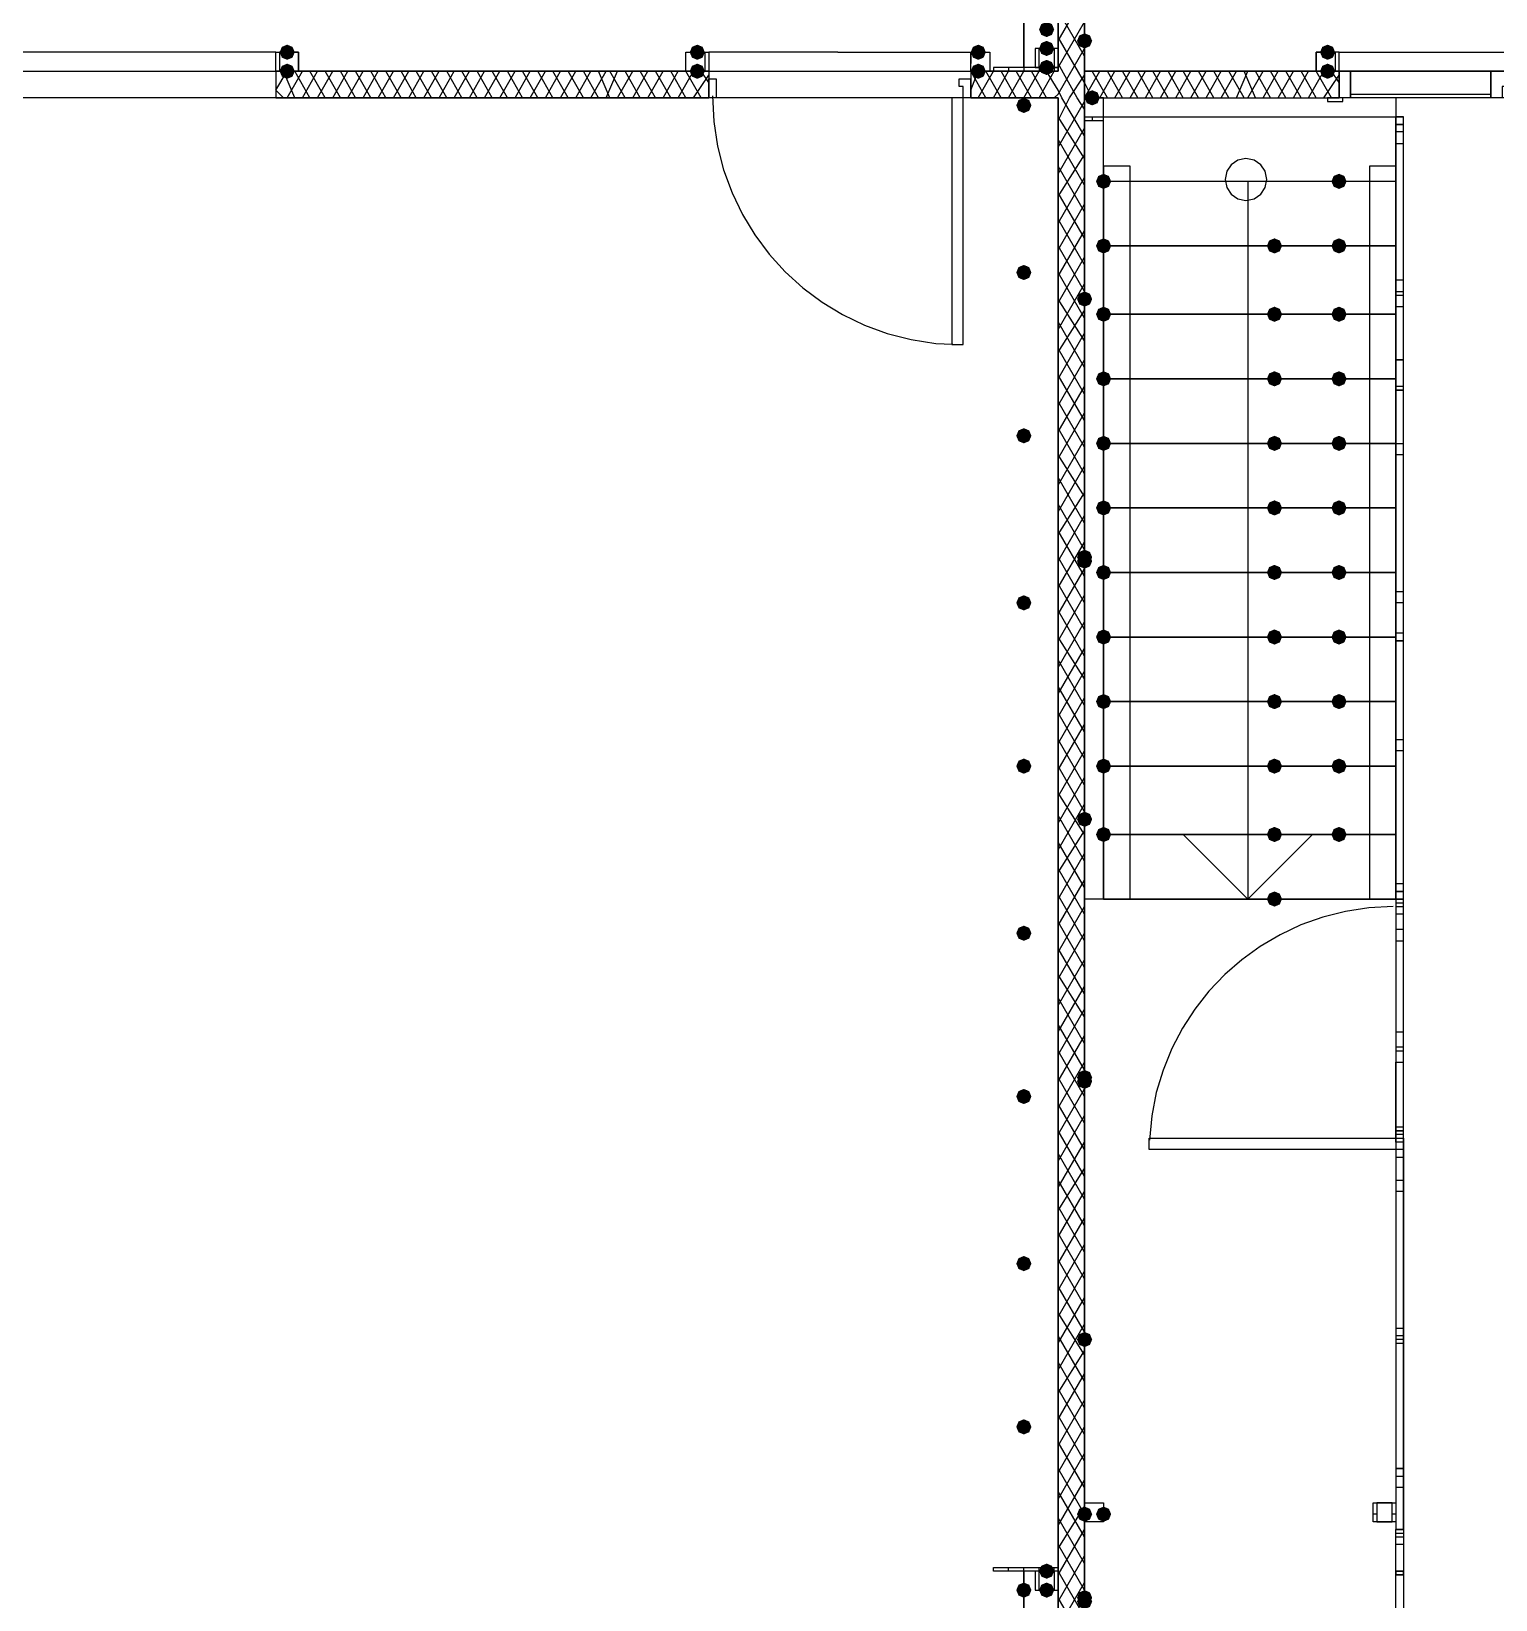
# Model space of a CAD drawing. Header units: millimetres. Extents: x 0 to 420, y 0 to 297.
# Drawn here: x 227.44 to 243.77, y 121.86 to 139.34 of the extents above; entities that cross this region are included whole.
import ezdxf

# ---------------------------------------------------------------- set-up
doc = ezdxf.new("R2010")
doc.units = ezdxf.units.MM
doc.layers.get('0').update_dxf_attribs({"linetype": 'CONTINUOUS'})

msp = doc.modelspace()

# ---------------------------------------------------------------- hatches: boundary and pattern name
at = {"true_color": 0x000007}
h = msp.add_hatch(color=0, dxfattribs=at)
h.paths.add_polyline_path([(239.183333, 156.633333), (239.183333, 139.234333)], flags=0)
h.paths.add_polyline_path([(239.183333, 139.234333), (239.183333, 156.633333)], flags=0)
for points in [[(238.844667, 139.361333), (238.819796, 139.301537), (238.76, 139.276667), (238.700204, 139.301537), (238.675333, 139.361333), (238.700204, 139.421129), (238.76, 139.446), (238.819796, 139.421129)], [(230.378, 139.107333), (230.353129, 139.047537), (230.293333, 139.022667), (230.233538, 139.047537), (230.208667, 139.107333), (230.233537, 139.167129), (230.293333, 139.192), (230.353129, 139.167129)], [(234.95, 139.107333), (234.925129, 139.047537), (234.865333, 139.022667), (234.805538, 139.047537), (234.780667, 139.107333), (234.805537, 139.167129), (234.865333, 139.192), (234.925129, 139.167129)], [(238.082667, 139.107333), (238.057796, 139.047537), (237.998, 139.022667), (237.938204, 139.047537), (237.913333, 139.107333), (237.938204, 139.167129), (237.998, 139.192), (238.057796, 139.167129)], [(238.844667, 139.149667), (238.819796, 139.089871), (238.76, 139.065), (238.700204, 139.089871), (238.675333, 139.149667), (238.700204, 139.209462), (238.76, 139.234333), (238.819796, 139.209463)], [(241.977333, 139.107333), (241.952462, 139.047537), (241.892667, 139.022667), (241.832871, 139.047537), (241.808, 139.107333), (241.832871, 139.167129), (241.892667, 139.192), (241.952462, 139.167129)], [(238.844667, 138.938), (238.819796, 138.878204), (238.76, 138.853333), (238.700204, 138.878204), (238.675333, 138.938), (238.700204, 138.997796), (238.76, 139.022667), (238.819796, 138.997796)], [(230.378, 138.895667), (230.353129, 138.835871), (230.293333, 138.811), (230.233538, 138.835871), (230.208667, 138.895667), (230.233537, 138.955462), (230.293333, 138.980333), (230.353129, 138.955463)], [(234.95, 138.895667), (234.925129, 138.835871), (234.865333, 138.811), (234.805538, 138.835871), (234.780667, 138.895667), (234.805537, 138.955462), (234.865333, 138.980333), (234.925129, 138.955463)], [(238.082667, 138.895667), (238.057796, 138.835871), (237.998, 138.811), (237.938204, 138.835871), (237.913333, 138.895667), (237.938204, 138.955462), (237.998, 138.980333), (238.057796, 138.955463)], [(241.977333, 138.895667), (241.952462, 138.835871), (241.892667, 138.811), (241.832871, 138.835871), (241.808, 138.895667), (241.832871, 138.955462), (241.892667, 138.980333), (241.952462, 138.955463)], [(239.352667, 138.599333), (239.327796, 138.539537), (239.268, 138.514667), (239.208204, 138.539537), (239.183333, 138.599333), (239.208204, 138.659129), (239.268, 138.684), (239.327796, 138.659129)], [(238.590667, 138.514667), (238.565796, 138.454871), (238.506, 138.43), (238.446204, 138.454871), (238.421333, 138.514667), (238.446204, 138.574462), (238.506, 138.599333), (238.565796, 138.574463)], [(238.590667, 136.652), (238.565796, 136.592204), (238.506, 136.567333), (238.446204, 136.592204), (238.421333, 136.652), (238.446204, 136.711796), (238.506, 136.736667), (238.565796, 136.711796)], [(238.590667, 134.831667), (238.565796, 134.771871), (238.506, 134.747), (238.446204, 134.771871), (238.421333, 134.831667), (238.446204, 134.891462), (238.506, 134.916333), (238.565796, 134.891463)], [(238.590667, 132.969), (238.565796, 132.909204), (238.506, 132.884333), (238.446204, 132.909204), (238.421333, 132.969), (238.446204, 133.028796), (238.506, 133.053667), (238.565796, 133.028796)], [(238.590667, 131.148667), (238.565796, 131.088871), (238.506, 131.064), (238.446204, 131.088871), (238.421333, 131.148667), (238.446204, 131.208462), (238.506, 131.233333), (238.565796, 131.208463)], [(238.590667, 129.286), (238.565796, 129.226204), (238.506, 129.201333), (238.446204, 129.226204), (238.421333, 129.286), (238.446204, 129.345796), (238.506, 129.370667), (238.565796, 129.345796)], [(238.590667, 127.465667), (238.565796, 127.405871), (238.506, 127.381), (238.446204, 127.405871), (238.421333, 127.465667), (238.446204, 127.525462), (238.506, 127.550333), (238.565796, 127.525463)], [(238.590667, 125.603), (238.565796, 125.543204), (238.506, 125.518333), (238.446204, 125.543204), (238.421333, 125.603), (238.446204, 125.662796), (238.506, 125.687667), (238.565796, 125.662796)], [(238.590667, 123.782667), (238.565796, 123.722871), (238.506, 123.698), (238.446204, 123.722871), (238.421333, 123.782667), (238.446204, 123.842462), (238.506, 123.867333), (238.565796, 123.842463)], [(239.268, 122.809), (239.243129, 122.749204), (239.183333, 122.724333), (239.123538, 122.749204), (239.098667, 122.809), (239.123537, 122.868796), (239.183333, 122.893667), (239.243129, 122.868796)], [(239.479667, 122.809), (239.454796, 122.749204), (239.395, 122.724333), (239.335204, 122.749204), (239.310333, 122.809), (239.335204, 122.868796), (239.395, 122.893667), (239.454796, 122.868796)], [(238.844667, 122.174), (238.819796, 122.114204), (238.76, 122.089333), (238.700204, 122.114204), (238.675333, 122.174), (238.700204, 122.233796), (238.76, 122.258667), (238.819796, 122.233796)], [(238.590667, 121.962333), (238.565796, 121.902537), (238.506, 121.877667), (238.446204, 121.902537), (238.421333, 121.962333), (238.446204, 122.022129), (238.506, 122.047), (238.565796, 122.022129)], [(238.844667, 121.962333), (238.819796, 121.902537), (238.76, 121.877667), (238.700204, 121.902537), (238.675333, 121.962333), (238.700204, 122.022129), (238.76, 122.047), (238.819796, 122.022129)]]:
    msp.add_hatch(color=0, dxfattribs=at).paths.add_polyline_path(points, flags=0)
at = {"true_color": 0x0000fe}
for points in [[(239.268, 139.234333), (239.243129, 139.174537), (239.183333, 139.149667), (239.123538, 139.174537), (239.098667, 139.234333), (239.123537, 139.294129), (239.183333, 139.319), (239.243129, 139.294129)], [(239.268, 139.234333), (239.243129, 139.174537), (239.183333, 139.149667), (239.123538, 139.174537), (239.098667, 139.234333), (239.123537, 139.294129), (239.183333, 139.319), (239.243129, 139.294129)], [(239.268, 139.234333), (239.243129, 139.174537), (239.183333, 139.149667), (239.123538, 139.174537), (239.098667, 139.234333), (239.123537, 139.294129), (239.183333, 139.319), (239.243129, 139.294129)], [(239.479667, 137.668), (239.454796, 137.608204), (239.395, 137.583333), (239.335204, 137.608204), (239.310333, 137.668), (239.335204, 137.727796), (239.395, 137.752667), (239.454796, 137.727796)], [(242.104333, 137.668), (242.079463, 137.608204), (242.019667, 137.583333), (241.959871, 137.608204), (241.935, 137.668), (241.959871, 137.727796), (242.019667, 137.752667), (242.079462, 137.727796)], [(239.479667, 136.948333), (239.454796, 136.888537), (239.395, 136.863667), (239.335204, 136.888537), (239.310333, 136.948333), (239.335204, 137.008129), (239.395, 137.033), (239.454796, 137.008129)], [(241.384667, 136.948333), (241.359796, 136.888537), (241.3, 136.863667), (241.240204, 136.888537), (241.215333, 136.948333), (241.240204, 137.008129), (241.3, 137.033), (241.359796, 137.008129)], [(242.104333, 136.948333), (242.079463, 136.888537), (242.019667, 136.863667), (241.959871, 136.888537), (241.935, 136.948333), (241.959871, 137.008129), (242.019667, 137.033), (242.079462, 137.008129)], [(239.268, 136.355667), (239.243129, 136.295871), (239.183333, 136.271), (239.123538, 136.295871), (239.098667, 136.355667), (239.123537, 136.415462), (239.183333, 136.440333), (239.243129, 136.415463)], [(239.268, 136.355667), (239.243129, 136.295871), (239.183333, 136.271), (239.123538, 136.295871), (239.098667, 136.355667), (239.123537, 136.415462), (239.183333, 136.440333), (239.243129, 136.415463)], [(239.479667, 136.186333), (239.454796, 136.126537), (239.395, 136.101667), (239.335204, 136.126537), (239.310333, 136.186333), (239.335204, 136.246129), (239.395, 136.271), (239.454796, 136.246129)], [(241.384667, 136.186333), (241.359796, 136.126537), (241.3, 136.101667), (241.240204, 136.126537), (241.215333, 136.186333), (241.240204, 136.246129), (241.3, 136.271), (241.359796, 136.246129)], [(242.104333, 136.186333), (242.079463, 136.126537), (242.019667, 136.101667), (241.959871, 136.126537), (241.935, 136.186333), (241.959871, 136.246129), (242.019667, 136.271), (242.079462, 136.246129)], [(239.479667, 135.466667), (239.454796, 135.406871), (239.395, 135.382), (239.335204, 135.406871), (239.310333, 135.466667), (239.335204, 135.526462), (239.395, 135.551333), (239.454796, 135.526463)], [(241.384667, 135.466667), (241.359796, 135.406871), (241.3, 135.382), (241.240204, 135.406871), (241.215333, 135.466667), (241.240204, 135.526462), (241.3, 135.551333), (241.359796, 135.526463)], [(242.104333, 135.466667), (242.079463, 135.406871), (242.019667, 135.382), (241.959871, 135.406871), (241.935, 135.466667), (241.959871, 135.526462), (242.019667, 135.551333), (242.079462, 135.526463)], [(239.479667, 134.747), (239.454796, 134.687204), (239.395, 134.662333), (239.335204, 134.687204), (239.310333, 134.747), (239.335204, 134.806796), (239.395, 134.831667), (239.454796, 134.806796)], [(241.384667, 134.747), (241.359796, 134.687204), (241.3, 134.662333), (241.240204, 134.687204), (241.215333, 134.747), (241.240204, 134.806796), (241.3, 134.831667), (241.359796, 134.806796)], [(242.104333, 134.747), (242.079463, 134.687204), (242.019667, 134.662333), (241.959871, 134.687204), (241.935, 134.747), (241.959871, 134.806796), (242.019667, 134.831667), (242.079462, 134.806796)], [(239.479667, 134.027333), (239.454796, 133.967537), (239.395, 133.942667), (239.335204, 133.967537), (239.310333, 134.027333), (239.335204, 134.087129), (239.395, 134.112), (239.454796, 134.087129)], [(241.384667, 134.027333), (241.359796, 133.967537), (241.3, 133.942667), (241.240204, 133.967537), (241.215333, 134.027333), (241.240204, 134.087129), (241.3, 134.112), (241.359796, 134.087129)], [(242.104333, 134.027333), (242.079463, 133.967537), (242.019667, 133.942667), (241.959871, 133.967537), (241.935, 134.027333), (241.959871, 134.087129), (242.019667, 134.112), (242.079462, 134.087129)], [(239.268, 133.477), (239.243129, 133.417204), (239.183333, 133.392333), (239.123538, 133.417204), (239.098667, 133.477), (239.123537, 133.536796), (239.183333, 133.561667), (239.243129, 133.536796)], [(239.268, 133.434667), (239.243129, 133.374871), (239.183333, 133.35), (239.123538, 133.374871), (239.098667, 133.434667), (239.123537, 133.494462), (239.183333, 133.519333), (239.243129, 133.494463)], [(239.479667, 133.307667), (239.454796, 133.247871), (239.395, 133.223), (239.335204, 133.247871), (239.310333, 133.307667), (239.335204, 133.367462), (239.395, 133.392333), (239.454796, 133.367463)], [(241.384667, 133.307667), (241.359796, 133.247871), (241.3, 133.223), (241.240204, 133.247871), (241.215333, 133.307667), (241.240204, 133.367462), (241.3, 133.392333), (241.359796, 133.367463)], [(242.104333, 133.307667), (242.079463, 133.247871), (242.019667, 133.223), (241.959871, 133.247871), (241.935, 133.307667), (241.959871, 133.367462), (242.019667, 133.392333), (242.079462, 133.367463)], [(239.479667, 132.588), (239.454796, 132.528204), (239.395, 132.503333), (239.335204, 132.528204), (239.310333, 132.588), (239.335204, 132.647796), (239.395, 132.672667), (239.454796, 132.647796)], [(241.384667, 132.588), (241.359796, 132.528204), (241.3, 132.503333), (241.240204, 132.528204), (241.215333, 132.588), (241.240204, 132.647796), (241.3, 132.672667), (241.359796, 132.647796)], [(242.104333, 132.588), (242.079463, 132.528204), (242.019667, 132.503333), (241.959871, 132.528204), (241.935, 132.588), (241.959871, 132.647796), (242.019667, 132.672667), (242.079462, 132.647796)], [(239.479667, 131.868333), (239.454796, 131.808538), (239.395, 131.783667), (239.335204, 131.808538), (239.310333, 131.868333), (239.335204, 131.928129), (239.395, 131.953), (239.454796, 131.928129)], [(241.384667, 131.868333), (241.359796, 131.808538), (241.3, 131.783667), (241.240204, 131.808538), (241.215333, 131.868333), (241.240204, 131.928129), (241.3, 131.953), (241.359796, 131.928129)], [(242.104333, 131.868333), (242.079463, 131.808538), (242.019667, 131.783667), (241.959871, 131.808538), (241.935, 131.868333), (241.959871, 131.928129), (242.019667, 131.953), (242.079462, 131.928129)], [(239.479667, 131.148667), (239.454796, 131.088871), (239.395, 131.064), (239.335204, 131.088871), (239.310333, 131.148667), (239.335204, 131.208462), (239.395, 131.233333), (239.454796, 131.208463)], [(241.384667, 131.148667), (241.359796, 131.088871), (241.3, 131.064), (241.240204, 131.088871), (241.215333, 131.148667), (241.240204, 131.208462), (241.3, 131.233333), (241.359796, 131.208463)], [(242.104333, 131.148667), (242.079463, 131.088871), (242.019667, 131.064), (241.959871, 131.088871), (241.935, 131.148667), (241.959871, 131.208462), (242.019667, 131.233333), (242.079462, 131.208463)], [(239.268, 130.556), (239.243129, 130.496204), (239.183333, 130.471333), (239.123538, 130.496204), (239.098667, 130.556), (239.123537, 130.615796), (239.183333, 130.640667), (239.243129, 130.615796)], [(239.268, 130.556), (239.243129, 130.496204), (239.183333, 130.471333), (239.123538, 130.496204), (239.098667, 130.556), (239.123537, 130.615796), (239.183333, 130.640667), (239.243129, 130.615796)], [(239.479667, 130.386667), (239.454796, 130.326871), (239.395, 130.302), (239.335204, 130.326871), (239.310333, 130.386667), (239.335204, 130.446462), (239.395, 130.471333), (239.454796, 130.446463)], [(241.384667, 130.386667), (241.359796, 130.326871), (241.3, 130.302), (241.240204, 130.326871), (241.215333, 130.386667), (241.240204, 130.446462), (241.3, 130.471333), (241.359796, 130.446463)], [(242.104333, 130.386667), (242.079463, 130.326871), (242.019667, 130.302), (241.959871, 130.326871), (241.935, 130.386667), (241.959871, 130.446462), (242.019667, 130.471333), (242.079462, 130.446463)], [(241.384667, 129.667), (241.359796, 129.607204), (241.3, 129.582333), (241.240204, 129.607204), (241.215333, 129.667), (241.240204, 129.726796), (241.3, 129.751667), (241.359796, 129.726796)], [(239.268, 127.677333), (239.243129, 127.617537), (239.183333, 127.592667), (239.123538, 127.617537), (239.098667, 127.677333), (239.123537, 127.737129), (239.183333, 127.762), (239.243129, 127.737129)], [(239.268, 127.635), (239.243129, 127.575204), (239.183333, 127.550333), (239.123538, 127.575204), (239.098667, 127.635), (239.123537, 127.694796), (239.183333, 127.719667), (239.243129, 127.694796)], [(239.268, 124.756333), (239.243129, 124.696537), (239.183333, 124.671667), (239.123538, 124.696537), (239.098667, 124.756333), (239.123537, 124.816129), (239.183333, 124.841), (239.243129, 124.816129)], [(239.268, 124.756333), (239.243129, 124.696537), (239.183333, 124.671667), (239.123538, 124.696537), (239.098667, 124.756333), (239.123537, 124.816129), (239.183333, 124.841), (239.243129, 124.816129)], [(239.268, 121.877667), (239.243129, 121.817871), (239.183333, 121.793), (239.123538, 121.817871), (239.098667, 121.877667), (239.123537, 121.937462), (239.183333, 121.962333), (239.243129, 121.937463)], [(239.268, 121.835333), (239.243129, 121.775538), (239.183333, 121.750667), (239.123538, 121.775538), (239.098667, 121.835333), (239.123537, 121.895129), (239.183333, 121.92), (239.243129, 121.895129)], [(239.268, 121.835333), (239.243129, 121.775538), (239.183333, 121.750667), (239.123538, 121.775538), (239.098667, 121.835333), (239.123537, 121.895129), (239.183333, 121.92), (239.243129, 121.895129)]]:
    msp.add_hatch(color=0, dxfattribs=at).paths.add_polyline_path(points, flags=0)
at = {"true_color": 0x000007}
h = msp.add_hatch(color=0, dxfattribs=at)
h.paths.add_polyline_path([(239.183333, 139.234333), (239.183333, 121.877667)], flags=0)
h.paths.add_polyline_path([(239.183333, 121.877667), (239.183333, 139.234333)], flags=0)

# ---------------------------------------------------------------- linework, layer by layer
at = {"color": 0, "true_color": 0x000008}
for points in [[(255.27, 185.970333), (239.183333, 185.970333), (239.183333, 138.895667), (255.27, 138.895667)], [(239.183333, 104.097667), (255.27, 104.097667), (255.27, 138.599333), (242.654667, 138.599333), (242.654667, 129.667), (239.183333, 129.667)]]:
    msp.add_lwpolyline(points, close=True, dxfattribs=at)
at = {"color": 0, "true_color": 0x000007}
for points in [[(239.183333, 138.895667), (239.183333, 157.226)], [(239.183333, 139.234333), (239.183333, 156.633333), (239.183333, 139.234333), (239.183333, 156.633333)], [(238.887, 150.029333), (238.887, 138.895667)], [(238.887, 139.234333), (239.183333, 139.742333)], [(238.506, 139.615333), (238.506, 138.895667)], [(239.183333, 139.065), (238.887, 139.573)], [(238.887, 138.938), (239.183333, 139.446)], [(239.183333, 138.768667), (238.887, 139.276667)], [(239.183333, 121.877667), (239.183333, 139.234333), (239.183333, 121.877667), (239.183333, 139.234333)], [(228.007333, 139.107333), (225.848333, 139.107333), (225.848333, 138.980333)], [(230.166333, 138.980333), (230.166333, 139.107333), (228.007333, 139.107333)], [(236.431667, 139.107333), (234.992333, 139.107333), (234.992333, 138.980333)], [(236.431667, 139.107333), (237.913333, 139.107333), (238.125, 139.107333), (238.125, 138.895667), (237.913333, 138.895667), (237.913333, 139.107333), (238.125, 139.107333), (238.125, 138.895667), (237.913333, 138.895667), (237.913333, 139.107333), (237.913333, 138.980333)], [(238.887, 138.641667), (239.183333, 139.149667)], [(242.019667, 138.980333), (242.019667, 139.107333), (247.226667, 139.107333)], [(225.848333, 138.980333), (225.848333, 138.895667), (228.007333, 138.895667)], [(228.007333, 138.895667), (230.166333, 138.895667), (230.166333, 138.980333)], [(230.166333, 138.684), (230.293333, 138.895667)], [(230.166333, 138.895667), (230.166333, 138.599333)], [(230.166333, 138.895667), (230.166333, 138.599333)], [(234.992333, 138.895667), (230.166333, 138.895667)], [(230.378, 138.599333), (230.251, 138.895667)], [(230.293333, 138.599333), (230.462667, 138.895667)], [(230.547333, 138.599333), (230.378, 138.895667)], [(230.462667, 138.599333), (230.632, 138.895667)], [(230.716667, 138.599333), (230.547333, 138.895667)], [(230.632, 138.599333), (230.801333, 138.895667)], [(230.886, 138.599333), (230.716667, 138.895667)], [(230.801333, 138.599333), (230.970667, 138.895667)], [(231.055333, 138.599333), (230.886, 138.895667)], [(230.970667, 138.599333), (231.14, 138.895667)], [(231.224667, 138.599333), (231.055333, 138.895667)], [(231.14, 138.599333), (231.309333, 138.895667)], [(231.394, 138.599333), (231.224667, 138.895667)], [(231.309333, 138.599333), (231.478667, 138.895667)], [(231.563333, 138.599333), (231.394, 138.895667)], [(231.478667, 138.599333), (231.648, 138.895667)], [(231.732667, 138.599333), (231.563333, 138.895667)], [(231.648, 138.599333), (231.817333, 138.895667)], [(231.902, 138.599333), (231.732667, 138.895667)], [(231.817333, 138.599333), (231.986667, 138.895667)], [(232.071333, 138.599333), (231.902, 138.895667)], [(231.986667, 138.599333), (232.156, 138.895667)], [(232.240667, 138.599333), (232.071333, 138.895667)], [(232.156, 138.599333), (232.325333, 138.895667)], [(232.41, 138.599333), (232.240667, 138.895667)], [(232.325333, 138.599333), (232.494667, 138.895667)], [(232.579333, 138.599333), (232.41, 138.895667)], [(232.494667, 138.599333), (232.664, 138.895667)], [(232.748667, 138.599333), (232.579333, 138.895667)], [(232.664, 138.599333), (232.833333, 138.895667)], [(232.918, 138.599333), (232.748667, 138.895667)], [(232.833333, 138.599333), (233.002667, 138.895667)], [(233.087333, 138.599333), (232.918, 138.895667)], [(233.002667, 138.599333), (233.172, 138.895667)], [(233.256667, 138.599333), (233.087333, 138.895667)], [(233.172, 138.599333), (233.341333, 138.895667)], [(233.426, 138.599333), (233.256667, 138.895667)], [(233.341333, 138.599333), (233.510667, 138.895667)], [(233.595333, 138.599333), (233.426, 138.895667)], [(233.510667, 138.599333), (233.68, 138.895667)], [(233.764667, 138.599333), (233.595333, 138.895667)], [(233.68, 138.599333), (233.849333, 138.895667)], [(233.891667, 138.599333), (233.764667, 138.895667)], [(233.849333, 138.599333), (233.976333, 138.895667)], [(234.061, 138.599333), (233.891667, 138.895667)], [(233.976333, 138.599333), (234.145667, 138.895667)], [(234.230333, 138.599333), (234.061, 138.895667)], [(234.145667, 138.599333), (234.315, 138.895667)], [(234.399667, 138.599333), (234.230333, 138.895667)], [(234.315, 138.599333), (234.484333, 138.895667)], [(234.569, 138.599333), (234.399667, 138.895667)], [(234.484333, 138.599333), (234.653667, 138.895667)], [(234.738333, 138.599333), (234.569, 138.895667)], [(234.653667, 138.599333), (234.823, 138.895667)], [(234.907667, 138.599333), (234.738333, 138.895667)], [(234.823, 138.599333), (234.992333, 138.853333)], [(234.992333, 138.768667), (234.907667, 138.895667)], [(234.992333, 138.980333), (234.992333, 138.895667), (236.431667, 138.895667)], [(234.992333, 138.895667), (234.992333, 138.811), (234.992333, 138.599333)], [(234.992333, 138.895667), (234.992333, 138.811)], [(236.431667, 138.895667), (237.913333, 138.895667), (237.913333, 138.980333)], [(237.913333, 138.684), (237.998, 138.895667)], [(238.082667, 138.599333), (237.913333, 138.895667)], [(237.913333, 138.895667), (237.913333, 138.811), (237.913333, 138.599333)], [(237.913333, 138.895667), (237.913333, 138.811)], [(238.887, 138.895667), (237.913333, 138.895667)], [(237.998, 138.599333), (238.167333, 138.895667)], [(238.252, 138.599333), (238.082667, 138.895667)], [(238.167333, 138.938), (238.167333, 138.895667)], [(238.167333, 138.599333), (238.336667, 138.895667)], [(238.421333, 138.599333), (238.252, 138.895667)], [(238.336667, 138.938), (238.336667, 138.895667)], [(238.336667, 138.599333), (238.506, 138.895667)], [(238.590667, 138.599333), (238.421333, 138.895667)], [(238.506, 138.599333), (238.675333, 138.895667)], [(238.76, 138.599333), (238.590667, 138.895667)], [(238.675333, 138.938), (238.675333, 138.895667)], [(238.675333, 138.599333), (238.844667, 138.895667)], [(238.887, 138.684), (238.76, 138.895667)], [(238.844667, 138.938), (238.844667, 138.895667)], [(239.098667, 138.599333), (238.887, 138.980333)], [(239.014, 138.599333), (239.183333, 138.853333)], [(239.183333, 138.853333), (239.183333, 138.895667)], [(239.183333, 138.599333), (239.352667, 138.895667)], [(242.019667, 138.895667), (239.183333, 138.895667)], [(239.437333, 138.599333), (239.268, 138.895667)], [(239.352667, 138.599333), (239.522, 138.895667)], [(239.606667, 138.599333), (239.437333, 138.895667)], [(239.522, 138.599333), (239.691333, 138.895667)], [(239.776, 138.599333), (239.606667, 138.895667)], [(239.691333, 138.599333), (239.860667, 138.895667)], [(239.945333, 138.599333), (239.776, 138.895667)], [(239.860667, 138.599333), (240.03, 138.895667)], [(240.114667, 138.599333), (239.945333, 138.895667)], [(240.03, 138.599333), (240.199333, 138.895667)], [(240.284, 138.599333), (240.114667, 138.895667)], [(240.199333, 138.599333), (240.368667, 138.895667)], [(240.453333, 138.599333), (240.284, 138.895667)], [(240.368667, 138.599333), (240.538, 138.895667)], [(240.622667, 138.599333), (240.453333, 138.895667)], [(240.538, 138.599333), (240.707333, 138.895667)], [(240.792, 138.599333), (240.622667, 138.895667)], [(240.707333, 138.599333), (240.876667, 138.895667)], [(240.961333, 138.599333), (240.792, 138.895667)], [(240.876667, 138.599333), (241.003667, 138.895667)], [(241.088333, 138.599333), (240.961333, 138.895667)], [(241.003667, 138.599333), (241.173, 138.895667)], [(241.257667, 138.599333), (241.088333, 138.895667)], [(241.173, 138.599333), (241.342333, 138.895667)], [(241.427, 138.599333), (241.257667, 138.895667)], [(241.342333, 138.599333), (241.511667, 138.895667)], [(241.596333, 138.599333), (241.427, 138.895667)], [(241.511667, 138.599333), (241.681, 138.895667)], [(241.765667, 138.599333), (241.596333, 138.895667)], [(241.681, 138.599333), (241.850333, 138.895667)], [(241.935, 138.599333), (241.765667, 138.895667)], [(241.850333, 138.599333), (242.019667, 138.853333)], [(242.019667, 138.895667), (242.019667, 138.599333), (241.892667, 138.599333)], [(242.019667, 138.768667), (241.935, 138.895667)], [(247.226667, 138.895667), (242.019667, 138.895667), (242.019667, 138.980333)], [(243.713, 138.895667), (242.146667, 138.895667)], [(230.251, 138.599333), (230.166333, 138.684)], [(238.929333, 138.599333), (238.887, 138.684)], [(239.268, 138.599333), (239.183333, 138.768667)], [(230.166333, 138.599333), (234.992333, 138.599333)], [(235.034667, 138.6205), (235.048982, 138.336991), (235.091, 138.061673), (235.159326, 137.795939), (235.252568, 137.541182), (235.36933, 137.298796), (235.508219, 137.070176), (235.667842, 136.856714), (235.846805, 136.659805), (236.043714, 136.480842), (236.257176, 136.321219), (236.485796, 136.18233), (236.728182, 136.065568), (236.982939, 135.972326), (237.248673, 135.904), (237.523991, 135.861982), (237.8075, 135.847667)], [(237.913333, 138.599333), (237.913333, 138.641667)], [(237.913333, 138.599333), (238.887, 138.599333)], [(238.844667, 138.599333), (238.887, 138.641667)], [(238.887, 138.345333), (239.014, 138.599333)], [(238.887, 138.599333), (238.887, 104.097667)], [(238.887, 138.049), (239.183333, 138.557)], [(239.183333, 138.176), (238.929333, 138.599333)], [(239.183333, 138.472333), (239.098667, 138.599333)], [(239.183333, 104.097667), (239.183333, 138.599333)], [(239.183333, 138.599333), (242.019667, 138.599333)], [(242.146667, 138.641667), (243.713, 138.641667)], [(239.183333, 137.922), (238.887, 138.387667)], [(239.268, 138.387667), (239.268, 138.345333)], [(242.654667, 135.678333), (242.654667, 138.387667), (242.739333, 138.387667)], [(242.739333, 138.303), (242.739333, 138.387667), (242.654667, 138.387667), (242.654667, 138.303)], [(242.654667, 138.303), (242.739333, 138.303)], [(242.739333, 138.218333), (242.739333, 138.303), (242.654667, 138.303), (242.654667, 138.218333)], [(242.739333, 135.678333), (242.739333, 138.387667)], [(238.887, 137.752667), (239.183333, 138.260667)], [(239.183333, 137.625667), (238.887, 138.133667)], [(242.739333, 138.218333), (242.654667, 138.218333)], [(242.654667, 138.218333), (242.654667, 138.091333), (242.739333, 138.091333)], [(242.739333, 136.567333), (242.739333, 138.091333), (242.739333, 138.218333)], [(238.887, 137.498667), (239.183333, 137.964333)], [(242.654667, 138.091333), (242.654667, 136.567333)], [(239.183333, 137.329333), (238.887, 137.837333)], [(241.215333, 137.689167), (241.197039, 137.779804), (241.147145, 137.853812), (241.073137, 137.903705), (240.9825, 137.922), (240.891863, 137.903705), (240.817855, 137.853812), (240.767961, 137.779804), (240.749667, 137.689167)], [(238.887, 137.202333), (239.183333, 137.710333)], [(242.654667, 137.668), (239.395, 137.668)], [(240.749667, 137.689167), (240.767961, 137.59853), (240.817855, 137.524522), (240.891863, 137.474628), (240.9825, 137.456333), (241.073137, 137.474628), (241.147145, 137.524522), (241.197039, 137.59853), (241.215333, 137.689167)], [(241.003667, 137.668), (241.003667, 136.948333), (241.003667, 130.386667), (241.003667, 129.667), (241.723333, 130.386667)], [(239.183333, 137.033), (238.887, 137.541)], [(238.887, 136.906), (239.183333, 137.414)], [(239.183333, 136.736667), (238.887, 137.244667)], [(238.887, 136.609667), (239.183333, 137.117667)], [(239.183333, 136.440333), (238.887, 136.948333)], [(242.654667, 136.948333), (239.395, 136.948333)], [(238.887, 136.313333), (239.183333, 136.821333)], [(239.183333, 136.144), (238.887, 136.652)], [(242.739333, 136.567333), (242.654667, 136.567333)], [(242.654667, 136.567333), (242.654667, 136.440333), (242.739333, 136.440333)], [(242.739333, 127.846667), (242.739333, 136.440333), (242.739333, 136.567333)], [(238.887, 136.017), (239.183333, 136.525)], [(242.654667, 136.440333), (242.654667, 127.846667), (242.739333, 127.846667)], [(242.654667, 136.398), (242.739333, 136.398)], [(239.183333, 135.89), (238.887, 136.355667)], [(238.887, 135.763), (239.183333, 136.228667)], [(242.739333, 136.271), (242.654667, 136.271)], [(239.183333, 135.593667), (238.887, 136.101667)], [(242.654667, 136.186333), (239.395, 136.186333)], [(238.887, 135.466667), (239.183333, 135.974667)], [(239.183333, 135.297333), (238.887, 135.805333)], [(238.887, 135.170333), (239.183333, 135.678333)], [(242.654667, 135.678333), (242.739333, 135.678333), (242.654667, 135.678333), (242.654667, 123.317)], [(242.739333, 123.317), (242.739333, 135.678333)], [(239.183333, 135.001), (238.887, 135.509)], [(238.887, 134.874), (239.183333, 135.382)], [(242.654667, 135.466667), (239.395, 135.466667)], [(242.739333, 135.382), (242.654667, 135.382)], [(242.739333, 135.382), (242.654667, 135.382)], [(239.183333, 134.704667), (238.887, 135.212667)], [(238.887, 134.577667), (239.183333, 135.085667)], [(239.183333, 134.408333), (238.887, 134.916333)], [(238.887, 134.281333), (239.183333, 134.789333)], [(242.654667, 134.747), (239.395, 134.747)], [(242.654667, 134.747), (242.739333, 134.747)], [(239.183333, 134.154333), (238.887, 134.62)], [(238.887, 133.985), (239.183333, 134.493)], [(242.739333, 134.62), (242.654667, 134.62)], [(239.183333, 133.858), (238.887, 134.366)], [(238.887, 133.731), (239.183333, 134.196667)], [(239.183333, 133.561667), (238.887, 134.069667)], [(238.887, 133.434667), (239.183333, 133.942667)], [(242.654667, 134.027333), (239.395, 134.027333)], [(239.183333, 133.265333), (238.887, 133.773333)], [(238.887, 133.138333), (239.183333, 133.646333)], [(239.183333, 132.969), (238.887, 133.477)], [(238.887, 132.842), (239.183333, 133.35)], [(242.654667, 133.307667), (239.395, 133.307667)], [(239.183333, 132.672667), (238.887, 133.180667)], [(238.887, 132.545667), (239.183333, 133.053667)], [(242.654667, 133.096), (242.739333, 133.096)], [(239.183333, 132.376333), (238.887, 132.884333)], [(242.739333, 132.969), (242.654667, 132.969)], [(238.887, 132.249333), (239.183333, 132.757333)], [(239.183333, 132.122333), (238.887, 132.588)], [(242.654667, 132.588), (239.395, 132.588)], [(242.739333, 132.630333), (242.654667, 132.630333)], [(242.739333, 132.630333), (242.654667, 132.630333)], [(242.739333, 132.630333), (242.654667, 132.630333)], [(242.739333, 132.630333), (242.654667, 132.630333)], [(242.654667, 132.545667), (242.739333, 132.545667)], [(242.654667, 132.545667), (242.739333, 132.545667)], [(238.887, 131.953), (239.183333, 132.461)], [(239.183333, 131.826), (238.887, 132.334)], [(238.887, 131.699), (239.183333, 132.207)], [(239.183333, 131.529667), (238.887, 132.037667)], [(238.887, 131.402667), (239.183333, 131.910667)], [(242.654667, 131.868333), (239.395, 131.868333)], [(239.183333, 131.233333), (238.887, 131.741333)], [(238.887, 131.106333), (239.183333, 131.614333)], [(239.183333, 130.937), (238.887, 131.445)], [(238.887, 130.81), (239.183333, 131.318)], [(242.654667, 131.445), (242.739333, 131.445)], [(242.739333, 131.318), (242.654667, 131.318)], [(239.183333, 130.640667), (238.887, 131.148667)], [(242.654667, 131.148667), (239.395, 131.148667)], [(238.887, 130.513667), (239.183333, 131.021667)], [(239.183333, 130.386667), (238.887, 130.852333)], [(238.887, 130.217333), (239.183333, 130.725333)], [(239.183333, 130.090333), (238.887, 130.598333)], [(238.887, 129.963333), (239.183333, 130.429)], [(239.183333, 129.794), (238.887, 130.302)], [(242.654667, 130.386667), (239.395, 130.386667)], [(241.003667, 129.667), (240.284, 130.386667)], [(238.887, 129.667), (239.183333, 130.175)], [(239.183333, 129.497667), (238.887, 130.005667)], [(238.887, 129.370667), (239.183333, 129.878667)], [(242.739333, 129.836333), (242.654667, 129.836333)], [(242.739333, 129.836333), (242.654667, 129.836333)], [(242.739333, 129.836333), (242.654667, 129.836333)], [(242.739333, 129.751667), (242.654667, 129.751667)], [(242.654667, 129.751667), (242.739333, 129.751667)], [(239.183333, 129.201333), (238.887, 129.709333)], [(238.887, 129.074333), (239.183333, 129.582333)], [(242.623289, 129.582312), (242.353895, 129.568155), (242.09185, 129.528528), (241.838424, 129.464646), (241.594888, 129.377725), (241.362509, 129.268982), (241.14256, 129.139633), (240.93631, 128.990893), (240.745028, 128.823979), (240.569985, 128.640108), (240.41245, 128.440494), (240.273694, 128.226355), (240.154987, 127.998906), (240.057597, 127.759363), (239.982797, 127.508944), (239.931854, 127.248863), (239.90604, 126.980336)], [(242.654667, 129.667), (242.739333, 129.667)], [(242.654667, 129.667), (242.739333, 129.667)], [(242.654667, 129.624667), (242.739333, 129.624667)], [(239.183333, 128.905), (238.887, 129.413)], [(242.739333, 129.497667), (242.654667, 129.497667)], [(238.887, 128.778), (239.183333, 129.286)], [(242.739333, 127.127), (242.739333, 129.201333), (242.739333, 129.328333), (242.654667, 129.328333), (242.654667, 129.201333), (242.739333, 129.201333)], [(239.183333, 128.608667), (238.887, 129.116667)], [(242.654667, 129.201333), (242.654667, 127.127), (242.739333, 127.127)], [(238.887, 128.481667), (239.183333, 128.989667)], [(239.183333, 128.354667), (238.887, 128.820333)], [(238.887, 128.185333), (239.183333, 128.693333)], [(239.183333, 128.058333), (238.887, 128.566333)], [(238.887, 127.931333), (239.183333, 128.439333)], [(239.183333, 127.762), (238.887, 128.27)], [(242.654667, 128.185333), (242.739333, 128.185333)], [(238.887, 127.635), (239.183333, 128.143)], [(242.739333, 128.016), (242.654667, 128.016)], [(239.183333, 127.465667), (238.887, 127.973667)], [(238.887, 127.338667), (239.183333, 127.846667)], [(242.654667, 127.973667), (242.739333, 127.973667)], [(242.739333, 126.957667), (242.654667, 126.957667), (242.654667, 127.084667), (242.654667, 127.846667)], [(242.654667, 127.084667), (242.739333, 127.084667), (242.739333, 127.846667)], [(239.183333, 127.169333), (238.887, 127.677333)], [(238.887, 127.042333), (239.183333, 127.550333)], [(239.183333, 126.873), (238.887, 127.381)], [(238.887, 126.746), (239.183333, 127.254)], [(242.654667, 127.127), (242.739333, 127.127)], [(239.183333, 126.576667), (238.887, 127.084667)], [(238.887, 126.449667), (239.183333, 126.957667)], [(242.739333, 127.084667), (242.654667, 127.084667)], [(242.739333, 127.042333), (242.654667, 127.042333)], [(242.739333, 127.042333), (242.654667, 127.042333)], [(242.654667, 127), (242.739333, 127)], [(242.654667, 127), (242.654667, 122.639667)], [(242.654667, 127), (242.739333, 127), (242.739333, 122.639667)], [(242.739333, 126.957667), (242.739333, 127.084667)], [(239.183333, 126.322667), (238.887, 126.830667)], [(238.887, 126.195667), (239.183333, 126.661333)], [(239.183333, 126.026333), (238.887, 126.534333)], [(238.887, 125.899333), (239.183333, 126.407333)], [(242.654667, 126.534333), (242.739333, 126.534333)], [(242.739333, 126.407333), (242.654667, 126.407333)], [(239.183333, 125.73), (238.887, 126.238)], [(238.887, 125.603), (239.183333, 126.111)], [(239.183333, 125.433667), (238.887, 125.941667)], [(238.887, 125.306667), (239.183333, 125.814667)], [(239.183333, 125.137333), (238.887, 125.645333)], [(238.887, 125.010333), (239.183333, 125.518333)], [(239.183333, 124.841), (238.887, 125.349)], [(238.887, 124.714), (239.183333, 125.222)], [(239.183333, 124.587), (238.887, 125.052667)], [(238.887, 124.417667), (239.183333, 124.925667)], [(242.654667, 124.883333), (242.739333, 124.883333)], [(239.183333, 124.290667), (238.887, 124.798667)], [(242.739333, 124.756333), (242.654667, 124.756333)], [(238.887, 124.163667), (239.183333, 124.629333)], [(239.183333, 123.994333), (238.887, 124.502333)], [(238.887, 123.867333), (239.183333, 124.375333)], [(239.183333, 123.698), (238.887, 124.206)], [(238.887, 123.571), (239.183333, 124.079)], [(239.183333, 123.401667), (238.887, 123.909667)], [(238.887, 123.274667), (239.183333, 123.782667)], [(239.183333, 123.105333), (238.887, 123.613333)], [(238.887, 122.978333), (239.183333, 123.486333)], [(239.183333, 122.809), (238.887, 123.317)], [(242.654667, 123.317), (242.654667, 122.639667), (242.739333, 122.639667)], [(242.739333, 122.639667), (242.739333, 123.317)], [(238.887, 122.682), (239.183333, 123.19)], [(242.654667, 123.232333), (242.739333, 123.232333)], [(242.739333, 123.105333), (242.654667, 123.105333)], [(239.183333, 122.555), (238.887, 123.063)], [(238.887, 122.428), (239.183333, 122.893667)], [(239.183333, 122.258667), (238.887, 122.766667)], [(242.443, 122.809), (242.400667, 122.809)], [(242.654667, 122.809), (242.612333, 122.809)], [(238.887, 122.131667), (239.183333, 122.639667)], [(242.739333, 122.639667), (242.654667, 122.639667)], [(242.654667, 122.597333), (242.739333, 122.597333)], [(239.183333, 121.962333), (238.887, 122.470333)], [(242.654667, 120.734667), (242.654667, 122.555)], [(242.654667, 122.555), (242.739333, 122.555), (242.739333, 120.734667), (242.654667, 120.734667)], [(242.739333, 122.470333), (242.654667, 122.470333)], [(238.167333, 122.174), (238.167333, 122.216333)], [(238.336667, 122.174), (238.336667, 122.216333)], [(238.506, 121.496667), (238.506, 122.216333)], [(238.675333, 122.174), (238.675333, 122.216333)], [(238.844667, 122.174), (238.844667, 122.216333)], [(238.887, 121.835333), (239.183333, 122.343333)], [(239.183333, 121.666), (238.887, 122.174)], [(238.887, 121.539), (239.183333, 122.047)], [(242.654667, 122.174), (242.739333, 122.174), (242.654667, 122.174), (242.654667, 122.131667), (242.739333, 122.131667), (242.739333, 122.174)], [(242.739333, 122.174), (242.654667, 122.174)], [(239.183333, 121.369667), (238.887, 121.877667)]]:
    msp.add_lwpolyline(points, dxfattribs=at)
for points in [[(239.183333, 156.633333), (239.183333, 139.234333)], [(239.183333, 139.234333), (239.183333, 156.633333)], [(239.183333, 139.234333), (239.183333, 156.633333)], [(239.183333, 139.234333), (239.183333, 156.633333)], [(221.276333, 150.029333), (221.276333, 138.895667), (238.887, 138.895667), (238.887, 150.029333)], [(238.887, 139.615333), (238.167333, 139.615333), (238.167333, 139.573), (238.506, 139.573), (238.506, 138.938), (238.167333, 138.938), (238.167333, 138.895667), (238.887, 138.895667), (238.887, 138.938), (238.506, 138.938), (238.506, 139.573), (238.887, 139.573)], [(239.183333, 139.234333), (239.183333, 121.877667)], [(239.183333, 121.877667), (239.183333, 139.234333)], [(239.183333, 121.877667), (239.183333, 139.234333)], [(239.183333, 121.877667), (239.183333, 139.234333)], [(230.166333, 139.107333), (230.420333, 139.107333), (230.420333, 138.895667), (230.166333, 138.895667)], [(230.208667, 139.107333), (230.208667, 138.895667), (230.420333, 138.895667), (230.420333, 139.107333)], [(234.738333, 139.107333), (234.95, 139.107333), (234.95, 138.895667), (234.738333, 138.895667), (234.738333, 139.107333), (234.992333, 139.107333), (234.992333, 138.895667), (234.738333, 138.895667)], [(238.887, 139.149667), (238.633, 139.149667), (238.633, 138.938), (238.887, 138.938)], [(238.844667, 139.149667), (238.844667, 138.938), (238.675333, 138.938), (238.675333, 139.149667)], [(242.019667, 139.107333), (241.765667, 139.107333), (241.765667, 138.895667), (242.019667, 138.895667)], [(241.977333, 139.107333), (241.977333, 138.895667), (241.765667, 138.895667), (241.765667, 139.107333)], [(242.019667, 138.895667), (242.146667, 138.895667), (242.146667, 138.599333), (242.019667, 138.599333)], [(242.019667, 138.895667), (242.019667, 138.599333)], [(243.713, 138.599333), (242.146667, 138.599333), (242.146667, 138.895667), (243.713, 138.895667)], [(243.882333, 138.895667), (243.882333, 138.726333), (243.84, 138.726333), (243.84, 138.599333), (243.713, 138.599333), (243.713, 138.895667)], [(235.077, 138.811), (235.077, 138.726333), (235.077, 138.599333), (234.992333, 138.599333), (234.992333, 138.811)], [(234.992333, 138.599333), (234.992333, 138.811)], [(237.913333, 138.811), (237.913333, 138.599333), (237.828667, 138.599333), (237.828667, 138.726333), (237.786333, 138.726333), (237.786333, 138.811)], [(237.913333, 138.599333), (237.913333, 138.811)], [(221.276333, 104.097667), (238.887, 104.097667), (238.887, 138.599333), (234.653667, 138.599333), (221.488, 138.599333), (221.276333, 138.599333)], [(237.828667, 135.847667), (237.828667, 138.599333), (237.701667, 138.599333), (237.701667, 135.847667)], [(239.395, 138.599333), (239.183333, 138.599333), (239.183333, 138.387667), (239.395, 138.387667), (239.395, 138.599333), (239.183333, 138.599333), (239.183333, 138.345333), (239.395, 138.345333)], [(242.062, 138.599333), (241.892667, 138.599333), (241.892667, 138.557), (242.062, 138.557)], [(241.892667, 138.599333), (242.019667, 138.599333)], [(242.654667, 129.667), (239.395, 129.667), (239.395, 138.387667), (242.654667, 138.387667)], [(239.395, 137.837333), (239.395, 137.668), (239.395, 129.667), (239.691333, 129.667), (239.691333, 137.668), (239.691333, 137.837333)], [(242.358333, 137.837333), (242.358333, 137.668), (242.358333, 129.667), (242.654667, 129.667), (242.654667, 137.668), (242.654667, 137.837333)], [(242.654667, 137.668), (239.395, 137.668), (239.395, 136.948333), (242.654667, 136.948333)], [(242.654667, 136.948333), (239.395, 136.948333), (239.395, 136.186333), (242.654667, 136.186333)], [(242.654667, 136.186333), (239.395, 136.186333), (239.395, 135.466667), (242.654667, 135.466667)], [(242.654667, 135.466667), (239.395, 135.466667), (239.395, 134.747), (242.654667, 134.747)], [(242.739333, 135.339667), (242.654667, 135.339667)], [(242.654667, 134.747), (239.395, 134.747), (239.395, 134.027333), (242.654667, 134.027333)], [(242.654667, 134.027333), (239.395, 134.027333), (239.395, 133.307667), (242.654667, 133.307667)], [(242.654667, 133.307667), (239.395, 133.307667), (239.395, 132.588), (242.654667, 132.588)], [(242.654667, 132.588), (239.395, 132.588), (239.395, 131.868333), (242.654667, 131.868333)], [(242.739333, 132.545667), (242.654667, 132.545667)], [(242.654667, 131.868333), (239.395, 131.868333), (239.395, 131.148667), (242.654667, 131.148667)], [(242.654667, 131.148667), (239.395, 131.148667), (239.395, 130.386667), (242.654667, 130.386667)], [(242.654667, 130.386667), (239.395, 130.386667), (239.395, 129.667), (242.654667, 129.667)], [(242.739333, 129.751667), (242.654667, 129.751667)], [(242.654667, 129.667), (242.654667, 129.582333), (242.739333, 129.582333), (242.739333, 129.667)], [(239.903, 126.873), (239.903, 127), (242.654667, 127), (242.654667, 126.873)], [(242.654667, 126.873), (242.654667, 126.788333), (242.739333, 126.788333), (242.739333, 126.873)], [(242.739333, 124.714), (242.739333, 124.798667), (242.654667, 124.798667), (242.654667, 124.714)], [(242.654667, 123.317), (242.739333, 123.317)], [(239.395, 122.936), (239.395, 122.724333), (239.183333, 122.724333), (239.183333, 122.936), (239.395, 122.936), (239.395, 122.724333), (239.183333, 122.724333), (239.183333, 122.936)], [(242.654667, 122.936), (242.654667, 122.724333), (242.400667, 122.724333), (242.400667, 122.936)], [(242.612333, 122.936), (242.443, 122.936), (242.443, 122.724333), (242.612333, 122.724333)], [(242.739333, 114.892667), (242.654667, 114.892667), (242.654667, 122.639667), (242.739333, 122.639667)], [(238.887, 121.496667), (238.167333, 121.496667), (238.167333, 121.539), (238.506, 121.539), (238.506, 122.174), (238.167333, 122.174), (238.167333, 122.216333), (238.887, 122.216333), (238.887, 122.174), (238.506, 122.174), (238.506, 121.539), (238.887, 121.539)], [(238.887, 122.174), (238.633, 122.174), (238.633, 121.962333), (238.887, 121.962333)], [(238.844667, 122.174), (238.844667, 121.962333), (238.675333, 121.962333), (238.675333, 122.174)], [(242.739333, 122.131667), (242.654667, 122.131667)]]:
    msp.add_lwpolyline(points, close=True, dxfattribs=at)

doc.saveas('drawing.dxf')
